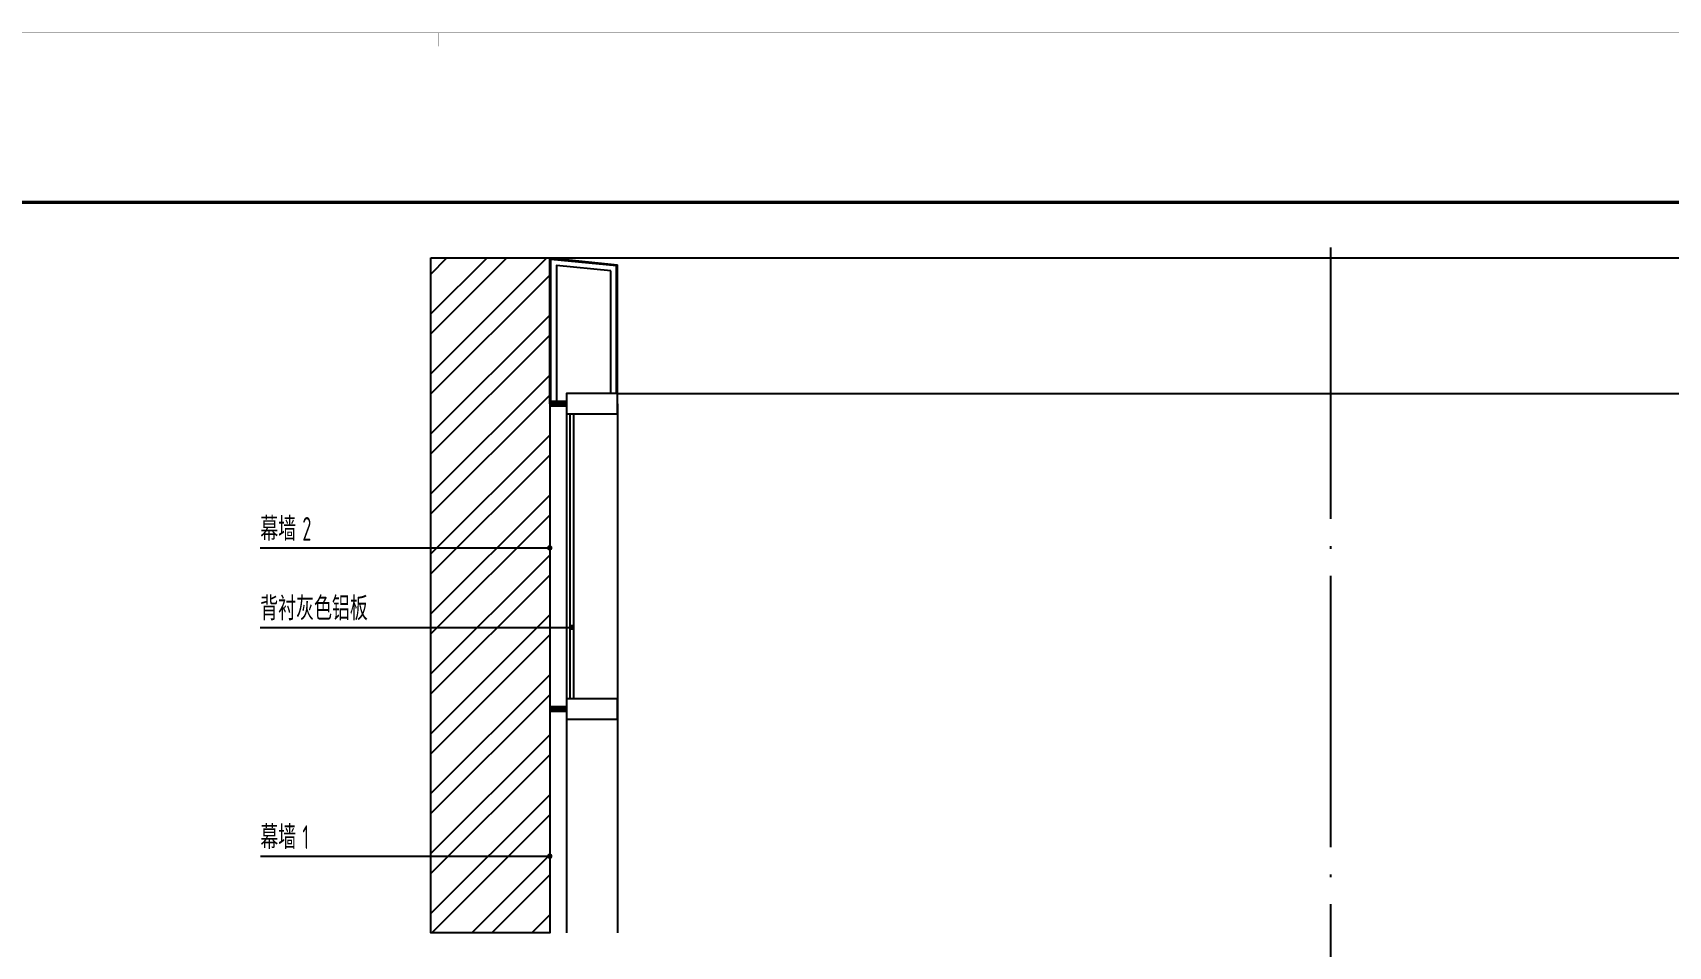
# Model space of a CAD drawing. Extents: x 198753 to 882193, y -399300 to 132460.
# Drawn here: x 347578 to 352397, y -180547 to -177853 of the extents above; entities that cross this region are included whole.
import ezdxf

# ---------------------------------------------------------------- set-up
doc = ezdxf.new("R2010")
doc.units = 0
doc.header["$LTSCALE"] = 1000
doc.header["$MEASUREMENT"] = 0
doc.linetypes.add('DOTE', pattern=[2.42, 2, -0.2, 0.02, -0.2])
for name, color, linetype in [('01-标注_符号', 200, 'Continuous'), ('02-TEXT_标注', 130, 'Continuous'), ('05-填充_156', 156, 'Continuous'), ('A-D-玻璃剖线', 130, 'Continuous'), ('A-D-金属剖线', 200, 'Continuous'), ('A-D_龙骨', 131, 'Continuous'), ('A-SUR_保温', 222, 'Continuous'), ('A-SUR_看线', 231, 'Continuous'), ('A-金属背板', 30, 'Continuous'), ('A_AXIS-轴线', 36, 'DOTE')]:
    doc.layers.add(name, color=color, linetype=linetype)
doc.styles.add('_TCH_DIM', font='ROS1', dxfattribs={"width": 0.8, "bigfont": 'JD'})

# ---------------------------------------------------------------- blocks, each defined once
blk = doc.blocks.new('图框-A1+3-4')
for points, const_width in [([(0, 0), (1471, 0), (1471, 594), (0, 594)], 0.05), ([(1396, 584), (25, 584), (25, 10), (1396, 10)], 0.5)]:
    blk.add_lwpolyline(points, close=True, dxfattribs=dict(const_width=const_width))
at = {"const_width": 0.05}
blk.add_lwpolyline([(0, 297), (2, 297)], dxfattribs=at)
blk = doc.blocks.new('kyuhtr')
at = {"const_width": 20}
blk.add_lwpolyline([(50, 0), (0, 0)], dxfattribs=at)
blk.add_lwpolyline([(50, -30), (200, -30), (200, 30), (50, 30)], close=True)
blk = doc.blocks.new('rearawtr')
at = {"layer": '01-标注_符号'}
blk.add_lwpolyline([(-852.7, -1414.5), (65.4, -1414.5)], dxfattribs=at)
at = {"layer": '01-标注_符号', "const_width": 8}
blk.add_lwpolyline([(61.4, -1414.5, 1), (69.4, -1414.5, 1)], format="xyb", close=True, dxfattribs=at)
at = {"layer": 'A-D-玻璃剖线'}
for points in [[(0, -755.3), (0, -2315)], [(50, -755.3), (50, -2315)]]:
    blk.add_lwpolyline(points, dxfattribs=at)
at = {"layer": 'A-D-金属剖线'}
for points in [[(0, -755.3), (0, -325.3), (200, -345.3)], [(3, -755.3), (3, -328.6), (197, -348)], [(180, -363.4), (20, -347.4), (20, -755.3)], [(180, -725.3), (180, -363.4)], [(197, -725.3), (197, -348)], [(200, -725.3), (200, -345.3)]]:
    blk.add_lwpolyline(points, dxfattribs=at)
at = {"layer": 'A-D_龙骨'}
blk.add_lwpolyline([(200, -755.3), (200, -2315)], dxfattribs=at)
at = {"layer": 'A-SUR_看线'}
for p, q in [((0, -325.3), (3846.1, -325.3)), ((200, -725.3), (3846.1, -725.3))]:
    blk.add_line(p, q, dxfattribs=at)
at = {"layer": 'A-金属背板'}
blk.add_lwpolyline([(60, -785.3), (70, -785.3), (70, -1625.3), (60, -1625.3)], close=True, dxfattribs=at)
at = {"layer": 'A-D_龙骨'}
for p in [(0, -755.3), (0, -1655.3)]:
    blk.add_blockref('kyuhtr', p, dxfattribs=at)
at = {"layer": '02-TEXT_标注', "style": '_TCH_DIM', "width": 0.8}
blk.add_text('背衬灰色铝板', height=69.46, dxfattribs=at).set_placement((-852.7, -1393.5))
blk = doc.blocks.new('*U243')
at = {"layer": '05-填充_156'}
h = blk.add_hatch(dxfattribs=at)
h.set_pattern_fill('金属', color=256, scale=50)
h.set_pattern_definition([(45, (7135.61, -127323.92), (-88.3883, 88.3883), []), (45, (7194.53, -127323.92), (-88.3883, 88.3883), [])])
h.paths.add_polyline_path([(6935.6, -127623.9), (7285.6, -127623.9), (7285.6, -129613.6), (6935.6, -129613.6)])
at = {"layer": 'A-SUR_看线', "color": 8}
blk.add_lwpolyline([(6935.6, -127623.9), (7285.6, -127623.9), (7285.6, -129613.6), (6935.6, -129613.6)], close=True, dxfattribs=at)

msp = doc.modelspace()

# ---------------------------------------------------------------- linework, layer by layer
at = {"layer": '01-标注_符号'}
for points in [[(348248.9, -179371.9), (349101.6, -179371.9)], [(348249.1, -180280.9), (349101.8, -180280.9)]]:
    msp.add_lwpolyline(points, dxfattribs=at)
at = {"layer": '01-标注_符号', "const_width": 8}
for points in [[(349097.6, -179371.9, 1), (349105.6, -179371.9, 1)], [(349097.8, -180280.9, 1), (349105.8, -180280.9, 1)]]:
    msp.add_lwpolyline(points, format="xyb", close=True, dxfattribs=at)
at = {"layer": 'A_AXIS-轴线', "ltscale": 0.4}
msp.add_line((351401.7, -178486.5), (351401.7, -205192.3), dxfattribs=at)

# ---------------------------------------------------------------- block references
at = {"xscale": 20, "yscale": 20, "zscale": 20, "rotation": 270}
msp.add_blockref('图框-A1+3-4', (342835.2, -177853.4), dxfattribs=at)
msp.add_blockref('rearawtr', (349101.6, -178191.7))
at = {"layer": 'A-SUR_保温'}
msp.add_blockref('*U243', (341816, -50893.1), dxfattribs=at)

# ---------------------------------------------------------------- texts
at = {"layer": '02-TEXT_标注', "style": '_TCH_DIM'}
for s, height, width, p in [('幕墙', 69.46, 0.8, (348248.9, -179350.9)), ('2', 70, 0.64, (348373.1, -179350.9)), ('幕墙', 69.46, 0.8, (348249.1, -180259.9)), ('1', 70, 0.64, (348373.3, -180259.9))]:
    msp.add_text(s, height=height, dxfattribs=dict(at, width=width)).set_placement(p)

doc.saveas('drawing.dxf')
